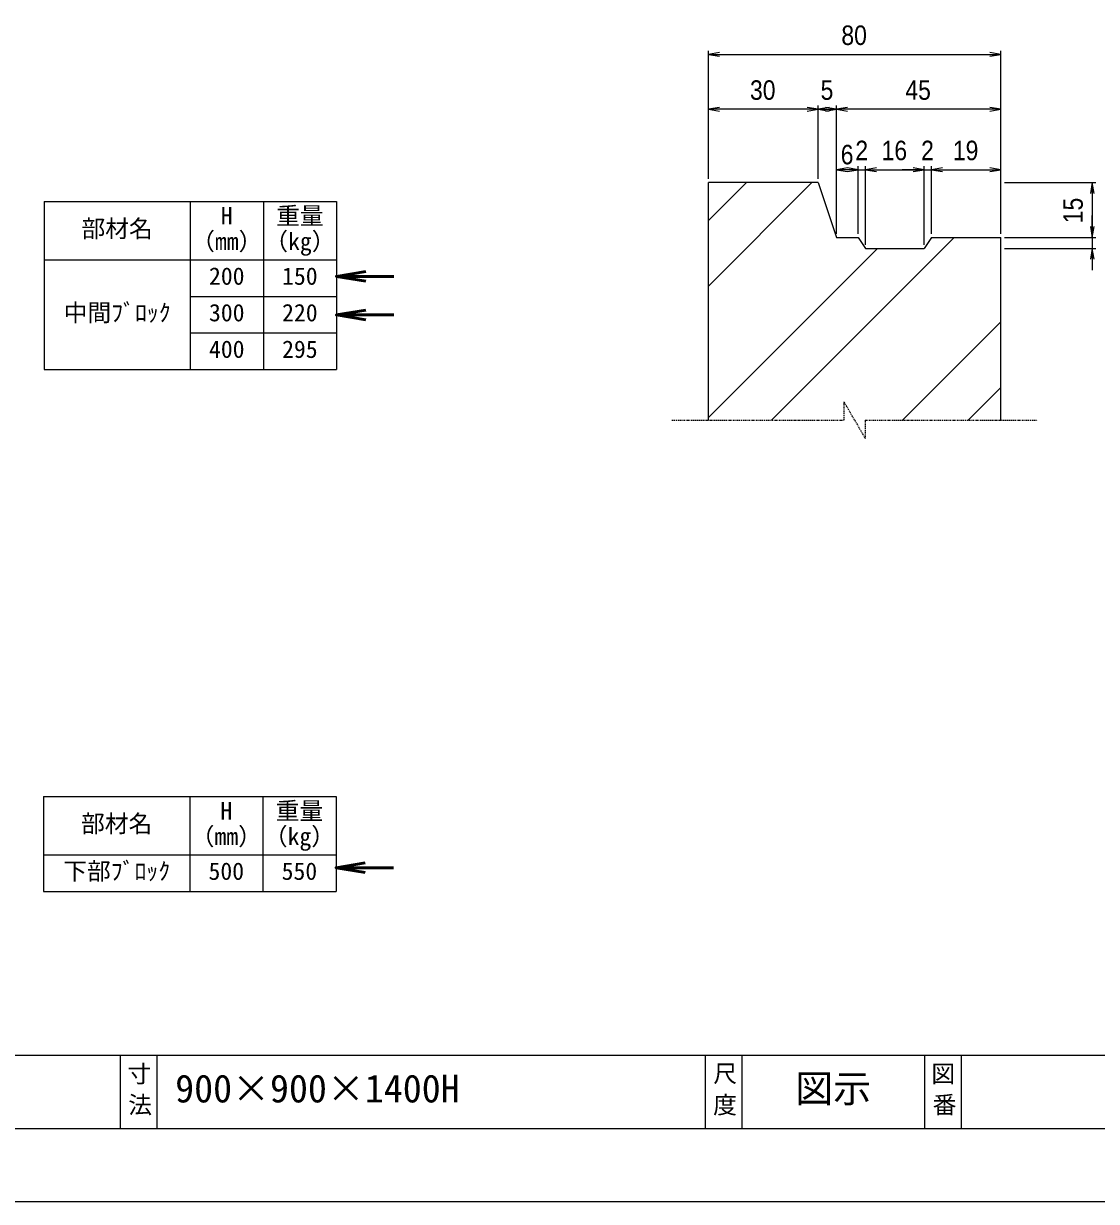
# Model space of a CAD drawing. Units: millimetres, scale not verified. Extents: x -210 to 210, y -148 to 148.
# Drawn here: x -83.2 to 63.5, y -148.5 to 12.6 of the extents above; entities that cross this region are included whole.
import ezdxf
from ezdxf.enums import TextEntityAlignment as Align

# ---------------------------------------------------------------- set-up
doc = ezdxf.new("R2010")
doc.units = ezdxf.units.MM
doc.linetypes.add('USER1', pattern=[12.95, 6.35, -3.175, 0.25, -3.175])
doc.layers.add('0-0', color=7, linetype='Continuous')
for name, color, linetype, lineweight in [('0-1_0', 9, 'Continuous', 25), ('0-2_dims', 2, 'Continuous', 13), ('0-3_pen1実線', 4, 'Continuous', 13), ('0-5_pen3実線', 7, 'Continuous', 25), ('0-6_pen4実線', 6, 'Continuous', 25), ('0-7_pen1一点', 4, 'USER1', 13)]:
    doc.layers.add(name, color=color, linetype=linetype, lineweight=lineweight)
doc.styles.add('ＭＳ ゴシック', font='')
doc.styles.add('ＭＳ Ｐゴシック', font='')
doc.styles.get('ＭＳ ゴシック').set_extended_font_data('MS Gothic')
doc.styles.get('ＭＳ Ｐゴシック').set_extended_font_data('MS PGothic')

# ---------------------------------------------------------------- blocks, each defined once
blk = doc.blocks.new('部分図 1')
at = {"layer": '0-1_0'}
blk.add_lwpolyline([(0, 0), (12600, 0), (12600, 8910), (0, 8910)], close=True, dxfattribs=at)
at = {"layer": '0-2_dims'}
for p, q in [((6613.13, 4196.32), (6613.13, 4721.87)), ((6613.13, 4706.87), (7813.13, 4706.87)), ((7813.13, 3971.32), (7813.13, 4721.87)), ((6613.13, 4196.32), (6613.13, 4496.87)), ((7063.13, 4196.32), (7063.13, 4496.87)), ((7063.13, 4196.32), (7063.13, 4496.87)), ((7138.13, 3971.32), (7138.13, 4496.87)), ((7138.13, 3971.32), (7138.13, 4496.87)), ((7813.13, 3971.32), (7813.13, 4496.87)), ((7063.13, 4481.87), (6613.13, 4481.87)), ((7063.13, 4481.87), (7138.13, 4481.87)), ((7813.13, 4481.87), (7138.13, 4481.87)), ((7138.13, 3971.32), (7138.13, 4249.09)), ((7228.13, 4234.09), (7138.13, 4234.09)), ((7228.13, 4234.09), (7138.13, 4234.09)), ((7228.13, 3971.32), (7228.13, 4249.09)), ((7228.13, 3971.32), (7228.13, 4249.09)), ((7228.13, 4234.09), (7258.13, 4234.09)), ((7258.13, 3930.07), (7258.13, 4249.09)), ((7258.13, 3926.32), (7258.13, 4249.09)), ((7258.13, 4234.09), (7348.13, 4234.09)), ((7258.13, 4234.09), (7498.13, 4234.09)), ((7498.13, 4234.09), (7408.13, 4234.09)), ((7498.13, 3926.32), (7498.13, 4249.09)), ((7498.13, 3926.32), (7498.13, 4249.09)), ((7498.13, 4234.09), (7528.13, 4234.09)), ((7528.13, 3971.32), (7528.13, 4249.09)), ((7528.13, 3971.32), (7528.13, 4249.09)), ((7528.13, 4234.09), (7618.13, 4234.09)), ((7528.13, 4234.09), (7813.13, 4234.09)), ((7813.13, 3971.32), (7813.13, 4249.09)), ((7828.13, 4181.32), (8203.22, 4181.32)), ((8188.22, 4181.32), (8188.22, 3956.32)), ((8188.22, 3956.32), (8188.22, 4046.32)), ((7828.13, 3956.32), (8203.22, 3956.32)), ((7828.13, 3956.32), (8203.22, 3956.32)), ((8188.22, 3956.32), (8188.22, 3911.32)), ((7828.13, 3911.32), (8203.22, 3911.32)), ((8188.22, 3911.32), (8188.22, 3821.32))]:
    blk.add_line(p, q, dxfattribs=at)
at = {"layer": '0-2_dims', "lineweight": 50}
for p, q in [((5086.89, 3796), (5322.89, 3796)), ((5086.89, 3638), (5322.89, 3638)), ((5085, 1369.5), (5321, 1369.5))]:
    blk.add_line(p, q, dxfattribs=at)
at = {"layer": '0-2_dims'}
for points in [[(6658.13, 4714.37), (6613.13, 4706.87), (6658.13, 4699.37)], [(7768.13, 4699.37), (7813.13, 4706.87), (7768.13, 4714.37)], [(6658.13, 4489.37), (6613.13, 4481.87), (6658.13, 4474.37)], [(7018.13, 4474.37), (7063.13, 4481.87), (7018.13, 4489.37)], [(7108.13, 4489.37), (7063.13, 4481.87), (7108.13, 4474.37)], [(7093.13, 4474.37), (7138.13, 4481.87), (7093.13, 4489.37)], [(7183.13, 4489.37), (7138.13, 4481.87), (7183.13, 4474.37)], [(7768.13, 4474.37), (7813.13, 4481.87), (7768.13, 4489.37)], [(7183.13, 4241.59), (7138.13, 4234.09), (7183.13, 4226.59)], [(7183.13, 4226.59), (7228.13, 4234.09), (7183.13, 4241.59)], [(7303.13, 4241.59), (7258.13, 4234.09), (7303.13, 4226.59)], [(7303.13, 4241.59), (7258.13, 4234.09), (7303.13, 4226.59)], [(7453.13, 4226.59), (7498.13, 4234.09), (7453.13, 4241.59)], [(7453.13, 4226.59), (7498.13, 4234.09), (7453.13, 4241.59)], [(7573.13, 4241.59), (7528.13, 4234.09), (7573.13, 4226.59)], [(7573.13, 4241.59), (7528.13, 4234.09), (7573.13, 4226.59)], [(7768.13, 4226.59), (7813.13, 4234.09), (7768.13, 4241.59)], [(8195.72, 4136.32), (8188.22, 4181.32), (8180.72, 4136.32)], [(8180.72, 4001.32), (8188.22, 3956.32), (8195.72, 4001.32)], [(8180.72, 4001.32), (8188.22, 3956.32), (8195.72, 4001.32)], [(8195.72, 3866.32), (8188.22, 3911.32), (8180.72, 3866.32)]]:
    blk.add_lwpolyline(points, dxfattribs=at)
at = {"layer": '0-2_dims', "lineweight": 50}
for points in [[(5206.89, 3816), (5086.89, 3796), (5206.89, 3776)], [(5206.89, 3658), (5086.89, 3638), (5206.89, 3618)], [(5205, 1389.5), (5085, 1369.5), (5205, 1349.5)]]:
    blk.add_lwpolyline(points, dxfattribs=at)
at = {"layer": '0-3_pen1実線'}
for p, q in [((6613.13, 4025.82), (6768.63, 4181.32)), ((6613.13, 3756.41), (7038.04, 4181.32)), ((6871.26, 3206.32), (7621.26, 3956.32)), ((6613.13, 3217.59), (7306.86, 3911.32)), ((7410.08, 3206.32), (7813.13, 3609.37)), ((7679.49, 3206.32), (7813.13, 3339.96))]:
    blk.add_line(p, q, dxfattribs=at)
at = {"layer": '0-5_pen3実線'}
for p, q in [((6613.13, 3206.32), (6613.13, 4181.32)), ((7063.13, 4181.32), (6613.13, 4181.32)), ((7063.13, 4181.32), (7138.13, 3956.32)), ((4486.89, 4104), (4486.89, 3414)), ((4786.89, 4104), (4786.89, 3414)), ((7528.13, 3956.32), (7498.13, 3911.32)), ((7528.13, 3956.32), (7813.13, 3956.32)), ((7813.13, 3206.32), (7813.13, 3956.32)), ((3886.89, 3864), (5086.89, 3864)), ((4486.89, 3714), (5086.89, 3714)), ((4486.89, 3564), (5086.89, 3564)), ((4485, 1662), (4485, 1272)), ((4785, 1662), (4785, 1272)), ((3885, 1422), (5085, 1422)), ((4350, 600), (4350, 300)), ((6750, 600), (6750, 300)), ((7650, 600), (7650, 300))]:
    blk.add_line(p, q, dxfattribs=at)
blk.add_lwpolyline([(7138.13, 3956.32), (7228.13, 3956.32), (7258.13, 3911.32), (7498.13, 3911.32)], dxfattribs=at)
at = {"layer": '0-6_pen4実線'}
for p, q in [((3886.89, 4104), (5086.89, 4104)), ((3886.89, 4104), (3886.89, 3414)), ((5086.89, 4104), (5086.89, 3414)), ((3886.89, 3414), (5086.89, 3414)), ((3885, 1662), (5085, 1662)), ((3885, 1662), (3885, 1272)), ((5085, 1662), (5085, 1272)), ((3885, 1272), (5085, 1272)), ((300, 600), (12300, 600)), ((4200, 600), (4200, 300)), ((6600, 600), (6600, 300)), ((7500, 600), (7500, 300))]:
    blk.add_line(p, q, dxfattribs=at)
blk.add_lwpolyline([(300, 300), (12300, 300), (12300, 8610), (300, 8610)], close=True, dxfattribs=at)
at = {"layer": '0-7_pen1一点'}
for p, q in [((7213.13, 3206.32), (7169.83, 3281.32)), ((7169.83, 3206.32), (7169.83, 3281.32)), ((6463.13, 3206.32), (7169.83, 3206.32)), ((7213.13, 3206.32), (7256.43, 3131.32)), ((7256.43, 3206.32), (7963.13, 3206.32)), ((7256.43, 3206.32), (7256.43, 3131.32))]:
    blk.add_line(p, q, dxfattribs=at)
at = {"layer": '0-2_dims', "color": 7, "style": 'ＭＳ Ｐゴシック', "width": 0.9}
for s, p in [('80', (7158.59, 4721.87)), ('30', (6783.59, 4496.87)), ('5', (7073.36, 4496.87)), ('45', (7421.09, 4496.87)), ('2', (7215.86, 4249.09)), ('16', (7323.59, 4249.09)), ('2', (7485.86, 4249.09)), ('19', (7616.09, 4249.09)), ('6', (7155.86, 4232.05))]:
    blk.add_text(s, height=79.98, dxfattribs=at).set_placement(p, align=Align.BOTTOM_LEFT)
blk.add_text('15', height=79.98, rotation=90, dxfattribs=at).set_placement((8173.22, 4014.27), align=Align.BOTTOM_LEFT)
at = {"layer": '0-5_pen3実線', "style": 'ＭＳ ゴシック'}
for s, height, p in [('H', 71.47, (4612.52, 3987.75)), ('重量', 71.47, (4839.41, 3987.76)), ('部材名', 71.47, (4040.66, 3935.26)), ('（mm）', 71.49, (4490.62, 3882.74)), ('（kg）', 71.49, (4790.62, 3882.74)), ('200', 71.47, (4563.78, 3740.26)), ('150', 71.47, (4863.78, 3740.26)), ('中間ﾌﾞﾛｯｸ', 71.48, (3967.52, 3590.25)), ('300', 71.47, (4563.78, 3590.26)), ('220', 71.47, (4863.78, 3590.26)), ('400', 71.46, (4563.79, 3440.27)), ('295', 71.47, (4863.78, 3440.26)), ('重量', 71.47, (4837.52, 1545.76)), ('部材名', 71.47, (4038.77, 1493.26)), ('H', 71.47, (4610.63, 1545.75)), ('（mm）', 71.49, (4488.73, 1440.74)), ('（kg）', 71.49, (4788.73, 1440.74)), ('下部ﾌﾞﾛｯｸ', 71.48, (3965.64, 1298.25)), ('500', 71.47, (4561.89, 1298.26)), ('550', 71.47, (4861.89, 1298.26)), ('寸', 71.38, (4229.1, 466.63)), ('尺', 71.42, (6633.3, 467.75)), ('図', 71.42, (7527.6, 467)), ('900×900×1400H', 114.4, (4425, 372)), ('図示', 114.3, (6969.04, 372.02)), ('法', 71.44, (4232.55, 339.37)), ('度', 71.44, (6632.55, 339)), ('番', 71.42, (7533.3, 339.75))]:
    blk.add_text(s, height=height, dxfattribs=at).set_placement(p, align=Align.BOTTOM_LEFT)

msp = doc.modelspace()

# ---------------------------------------------------------------- block references
at = {"layer": '0-0', "xscale": 0.0333333, "yscale": 0.0333333}
msp.add_blockref('部分図 1', (-210, -148.5), dxfattribs=at)

doc.saveas('drawing.dxf')
